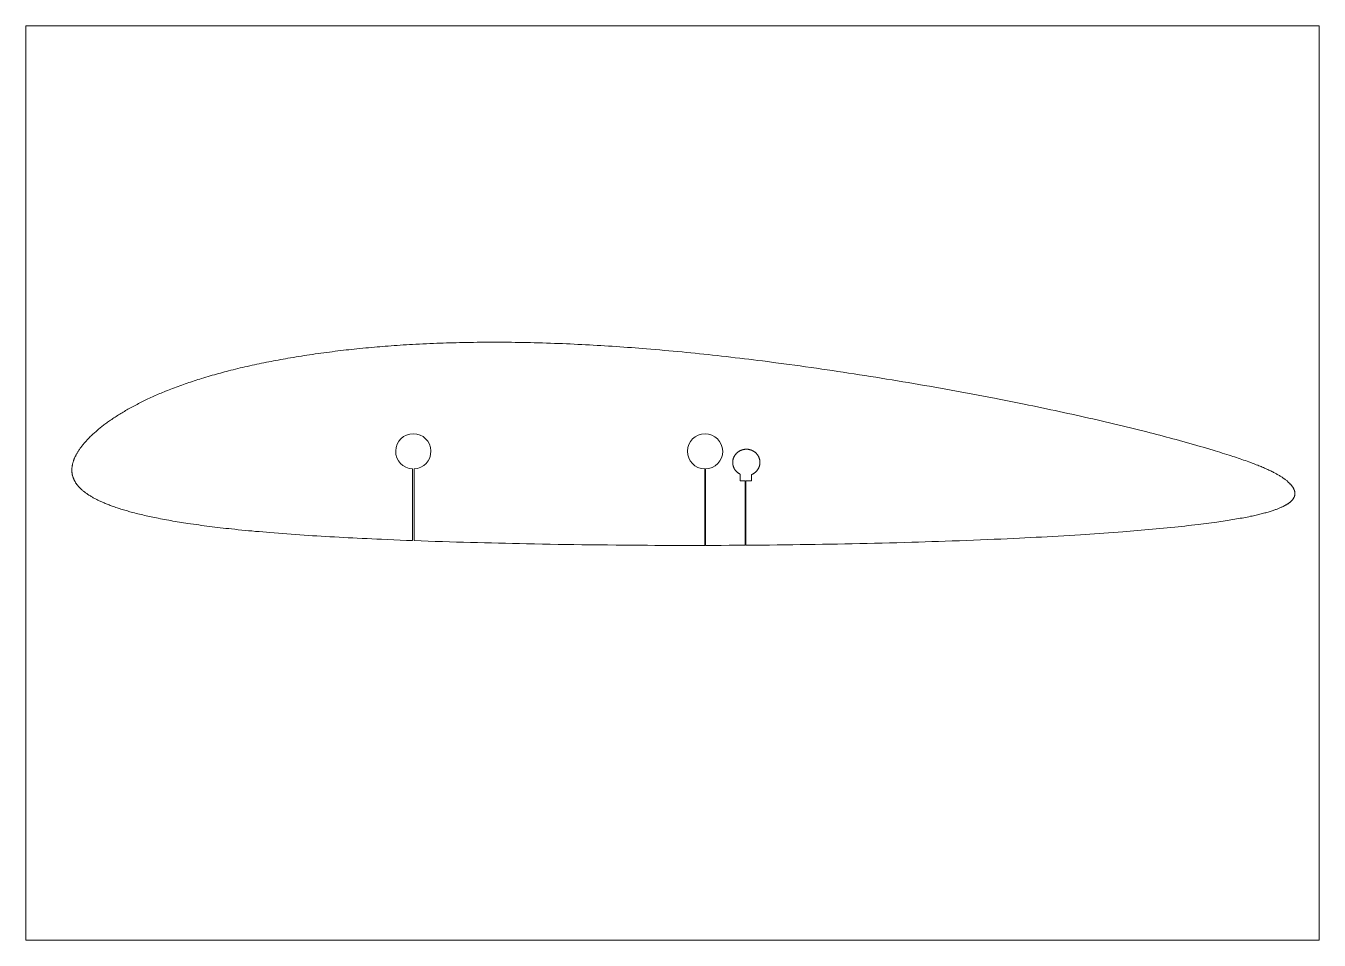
# Paper-space layout 'Sheet' of a CAD drawing. Header units: millimetres. Extents: x 0 to 594, y 0 to 420.
# The model-space entities are those that its viewports show. They can reach past a viewport. Long polylines and large blocks are cut down to what shows.
import ezdxf

# ---------------------------------------------------------------- set-up
doc = ezdxf.new("R2010")
doc.units = ezdxf.units.MM
doc.layers.add('Geometries', color=7, linetype='Continuous')

msp = doc.modelspace()

# ---------------------------------------------------------------- linework, layer by layer
at = {"layer": 'Geometries', "linetype": 'Continuous', "lineweight": 15}
for p, q in [((177.6, 183.56), (177.6, 216.46)), ((178.3, 216.46), (178.3, 183.53)), ((311.8, 181.34), (311.8, 216.45)), ((312.1, 216.45), (312.1, 181.34)), ((328.12, 210.96), (328.13, 214.04)), ((333.3, 213.87), (333.3, 210.96)), ((330.36, 210.96), (328.12, 210.96)), ((330.36, 210.96), (330.36, 181.42)), ((330.73, 181.42), (330.73, 210.96)), ((333.3, 210.96), (330.73, 210.96))]:
    msp.add_line(p, q, dxfattribs=at)
at = {"layer": 'Geometries', "linetype": 'Continuous', "lineweight": 15, "flags": 128}
for points in [[(21.6, 219.3), (21.67, 219.54), (21.75, 219.78), (21.82, 220.02), (21.9, 220.26), (21.99, 220.49), (22.08, 220.73), (22.17, 220.95), (22.26, 221.18), (22.35, 221.41), (22.46, 221.64), (22.56, 221.87), (22.67, 222.1), (22.78, 222.33), (22.89, 222.55), (23, 222.78), (23.12, 223), (23.26, 223.26), (23.41, 223.51), (23.55, 223.77), (23.7, 224.02), (23.85, 224.27), (24.01, 224.52), (24.2, 224.81), (24.39, 225.1), (24.58, 225.39), (24.78, 225.68), (24.98, 225.96), (25.19, 226.25), (25.4, 226.53), (25.61, 226.81), (25.83, 227.09), (26.04, 227.36), (26.26, 227.63), (26.48, 227.9), (26.7, 228.17), (26.97, 228.48), (27.24, 228.79), (27.51, 229.1), (27.79, 229.4), (28.07, 229.71), (28.35, 230.01), (28.66, 230.33), (28.97, 230.65), (29.29, 230.97), (29.61, 231.29), (29.93, 231.6), (30.26, 231.91), (30.59, 232.22), (30.95, 232.56), (31.32, 232.89), (31.69, 233.22), (32.06, 233.55), (32.43, 233.87), (32.81, 234.19), (33.19, 234.51), (33.57, 234.83), (33.95, 235.14), (34.34, 235.45), (34.72, 235.76), (35.1, 236.06), (35.48, 236.35), (35.87, 236.65), (36.29, 236.96), (36.71, 237.28), (37.13, 237.59), (37.56, 237.9), (37.98, 238.2), (38.41, 238.51), (38.92, 238.86), (39.43, 239.21), (39.94, 239.56), (40.45, 239.9), (40.98, 240.25), (41.51, 240.59), (42.04, 240.94), (42.57, 241.27), (43.11, 241.61), (43.64, 241.94), (44.18, 242.27), (44.72, 242.59), (45.26, 242.92), (45.81, 243.24), (46.35, 243.55), (46.9, 243.87), (47.45, 244.18), (48, 244.49), (48.61, 244.82), (49.22, 245.15), (49.83, 245.48), (50.44, 245.81), (51.06, 246.13), (51.68, 246.45), (52.31, 246.77), (52.93, 247.09), (53.56, 247.41), (54.19, 247.72), (54.83, 248.02), (55.46, 248.33), (56.09, 248.63), (56.76, 248.94), (57.43, 249.25), (58.1, 249.56), (58.77, 249.86), (59.44, 250.16), (60.12, 250.45), (60.79, 250.75), (61.47, 251.04), (62.15, 251.32), (62.83, 251.61), (63.51, 251.89), (64.19, 252.17), (64.99, 252.49), (65.8, 252.81), (66.61, 253.13), (67.42, 253.44), (68.24, 253.75), (69.07, 254.06), (69.9, 254.37), (70.73, 254.67), (71.56, 254.97), (72.38, 255.26), (73.2, 255.55), (74.02, 255.83), (74.84, 256.11), (75.68, 256.39), (76.52, 256.67), (77.36, 256.94), (78.2, 257.22), (79.05, 257.48), (79.89, 257.75), (80.74, 258.01), (81.71, 258.31), (82.69, 258.61), (83.67, 258.9), (84.65, 259.19), (85.64, 259.47), (86.62, 259.75), (87.6, 260.03), (88.51, 260.27), (89.41, 260.52), (90.32, 260.77), (91.22, 261.01), (92.13, 261.24), (93.03, 261.48), (94.12, 261.76), (95.21, 262.03), (96.31, 262.3), (97.4, 262.57), (98.49, 262.83), (99.57, 263.08), (100.64, 263.33), (101.72, 263.58), (102.8, 263.82), (103.89, 264.06), (104.99, 264.3), (106.09, 264.54), (107.19, 264.77), (108.29, 265), (109.37, 265.23), (110.46, 265.44), (111.54, 265.66), (112.62, 265.87), (113.73, 266.08), (114.84, 266.29), (115.95, 266.5), (117.05, 266.71), (118.16, 266.91), (119.27, 267.1), (120.38, 267.3), (121.62, 267.51), (122.86, 267.72), (124.09, 267.93), (125.33, 268.13), (126.57, 268.33), (127.81, 268.52), (129.05, 268.71), (130.29, 268.9), (131.59, 269.09), (132.89, 269.28), (134.2, 269.46), (135.5, 269.65), (136.8, 269.82), (138.1, 270), (139.41, 270.17), (140.71, 270.33), (142.02, 270.5), (143.32, 270.66), (144.63, 270.81), (145.93, 270.97), (147.16, 271.11), (148.4, 271.25), (149.63, 271.38), (150.86, 271.51), (152.09, 271.64), (153.42, 271.78), (154.75, 271.91), (156.08, 272.04), (157.41, 272.16), (158.74, 272.28), (160.07, 272.4), (161.33, 272.51), (162.58, 272.62), (163.83, 272.72), (165.09, 272.82), (166.35, 272.92), (167.75, 273.02), (169.15, 273.12), (170.55, 273.22), (171.95, 273.31), (173.36, 273.41), (174.76, 273.49), (176.16, 273.58), (177.57, 273.66), (179.17, 273.75), (180.77, 273.83), (182.38, 273.91), (183.98, 273.99), (185.59, 274.06), (187.19, 274.13), (188.8, 274.19), (190.27, 274.24), (191.74, 274.29), (193.21, 274.34), (194.68, 274.39), (196.16, 274.43), (197.63, 274.46), (199.23, 274.5), (200.84, 274.53), (202.45, 274.56), (204.05, 274.59), (205.66, 274.61), (207.26, 274.63), (208.87, 274.65), (210.64, 274.66), (212.4, 274.66), (214.17, 274.67), (215.94, 274.67), (217.7, 274.66), (219.47, 274.65), (221.24, 274.64), (223.01, 274.62), (224.77, 274.6), (226.54, 274.57), (228.27, 274.54), (230.01, 274.51), (231.74, 274.47), (233.48, 274.43), (235.35, 274.38), (237.23, 274.33), (239.1, 274.27), (240.97, 274.21), (242.84, 274.15), (244.72, 274.08), (246.48, 274.01), (248.25, 273.93), (250.01, 273.86), (251.78, 273.78), (253.54, 273.69), (255.31, 273.61), (257.07, 273.51), (258.84, 273.42), (260.6, 273.32), (262.37, 273.22), (264.1, 273.12), (265.83, 273.01), (267.56, 272.91), (269.29, 272.79), (271.06, 272.68), (272.82, 272.56), (274.58, 272.43), (276.34, 272.31), (278.11, 272.18), (279.84, 272.05), (281.57, 271.91), (283.3, 271.78), (285.03, 271.64), (287.09, 271.47), (289.15, 271.3), (291.2, 271.12), (293.26, 270.94), (295.32, 270.75), (297.38, 270.56), (299.37, 270.38), (301.37, 270.19), (303.36, 269.99), (305.35, 269.8), (307.35, 269.59), (309.34, 269.39), (311.33, 269.18), (313.32, 268.97), (315.41, 268.75), (317.5, 268.52), (319.58, 268.29), (321.67, 268.05), (323.76, 267.81), (325.84, 267.57), (327.92, 267.33), (330.01, 267.08), (332.09, 266.83), (334.18, 266.57), (336.26, 266.31), (338.34, 266.05), (340.8, 265.74), (343.25, 265.42), (345.7, 265.1), (348.15, 264.77), (350.65, 264.44), (353.15, 264.1), (355.64, 263.75), (358.13, 263.41), (360.63, 263.05), (363.08, 262.7), (365.53, 262.35), (367.97, 261.99), (370.42, 261.63), (372.92, 261.26), (375.41, 260.88), (377.91, 260.51), (380.4, 260.12), (382.9, 259.74), (385.39, 259.35), (387.89, 258.95), (390.37, 258.55), (392.86, 258.15), (395.35, 257.75), (397.83, 257.34), (400.32, 256.93), (402.76, 256.52), (405.19, 256.11), (407.63, 255.7), (410.07, 255.28), (412.56, 254.85), (415.05, 254.42), (417.53, 253.98), (420.02, 253.54), (422.5, 253.1), (424.99, 252.65), (427.47, 252.2), (429.95, 251.74), (432.44, 251.28), (434.92, 250.82), (437.4, 250.36), (439.88, 249.88), (442.36, 249.41), (444.83, 248.93), (447.11, 248.49), (449.38, 248.04), (451.65, 247.6), (453.92, 247.14), (456.18, 246.69), (458.45, 246.23), (460.51, 245.81), (462.56, 245.39), (464.62, 244.96), (466.67, 244.53), (468.73, 244.1), (470.78, 243.67), (472.72, 243.25), (474.65, 242.84), (476.59, 242.42), (478.52, 242), (480.45, 241.57), (482.38, 241.15), (484.32, 240.72), (486.25, 240.28), (488.18, 239.85), (490.11, 239.41), (492, 238.97), (493.9, 238.53), (495.79, 238.09), (497.68, 237.65), (499.61, 237.19), (501.53, 236.73), (503.46, 236.27), (505.38, 235.8), (507.3, 235.33), (509.19, 234.87), (511.07, 234.4), (512.96, 233.93), (514.84, 233.45), (516.35, 233.07), (517.86, 232.68), (519.36, 232.29), (520.87, 231.9), (522.37, 231.5), (523.85, 231.11), (525.32, 230.72), (526.8, 230.32), (528.27, 229.92), (529.86, 229.49), (531.45, 229.05), (533.04, 228.61), (534.63, 228.16), (536.22, 227.72), (537.8, 227.26), (539.3, 226.83), (540.79, 226.4), (542.28, 225.96), (543.77, 225.52), (545.26, 225.07), (546.32, 224.75), (547.39, 224.43), (548.45, 224.1), (549.51, 223.77), (550.57, 223.44), (551.63, 223.11), (552.69, 222.77), (553.52, 222.5), (554.35, 222.23), (555.18, 221.96), (556, 221.69), (556.83, 221.41), (557.66, 221.13), (558.48, 220.85), (559.31, 220.56), (560.13, 220.27), (560.95, 219.98), (561.77, 219.68), (562.58, 219.38), (563.23, 219.15), (563.87, 218.9), (564.5, 218.66), (565.14, 218.41), (565.78, 218.16), (566.31, 217.95), (566.84, 217.74), (567.37, 217.52), (567.89, 217.3), (568.42, 217.08), (568.94, 216.85), (569.43, 216.64), (569.92, 216.42), (570.41, 216.19), (570.9, 215.97), (571.39, 215.74), (571.82, 215.53), (572.25, 215.32), (572.67, 215.1), (573.1, 214.88), (573.43, 214.71), (573.76, 214.53), (574.1, 214.35), (574.43, 214.17), (574.76, 213.98), (575.09, 213.79), (575.42, 213.6), (575.75, 213.4), (576.08, 213.2), (576.41, 213), (576.73, 212.79), (576.98, 212.62), (577.23, 212.46), (577.48, 212.29), (577.73, 212.11), (577.97, 211.94), (578.21, 211.76), (578.45, 211.59), (578.68, 211.4), (578.91, 211.22), (579.1, 211.07), (579.28, 210.92), (579.46, 210.77), (579.64, 210.61), (579.81, 210.45), (579.98, 210.3), (580.15, 210.14), (580.32, 209.97), (580.48, 209.81)], [(328.13, 214.04), (328, 214.1), (327.88, 214.16), (327.75, 214.23), (327.63, 214.31), (327.5, 214.38), (327.38, 214.46), (327.25, 214.55), (327.14, 214.63), (327.02, 214.71), (326.91, 214.8), (326.79, 214.9), (326.68, 215), (326.57, 215.1), (326.47, 215.19), (326.38, 215.28), (326.29, 215.38), (326.19, 215.48), (326.1, 215.58), (326.01, 215.69), (325.92, 215.8), (325.85, 215.9), (325.77, 216), (325.69, 216.11), (325.62, 216.22), (325.54, 216.34), (325.47, 216.45), (325.4, 216.58), (325.33, 216.72), (325.26, 216.85), (325.19, 216.99), (325.13, 217.13), (325.07, 217.27), (325.01, 217.42), (324.96, 217.56), (324.91, 217.71), (324.87, 217.84), (324.84, 217.98), (324.8, 218.12), (324.77, 218.26), (324.74, 218.4), (324.72, 218.54), (324.7, 218.68), (324.68, 218.83), (324.67, 218.97), (324.66, 219.12), (324.65, 219.27), (324.65, 219.41), (324.65, 219.56), (324.65, 219.71), (324.66, 219.86), (324.67, 220.01), (324.69, 220.16), (324.71, 220.32), (324.74, 220.48), (324.77, 220.63), (324.8, 220.78), (324.84, 220.94), (324.88, 221.08), (324.92, 221.21), (324.96, 221.35), (325.01, 221.48), (325.06, 221.62), (325.12, 221.75), (325.17, 221.87), (325.23, 222), (325.29, 222.12), (325.35, 222.24), (325.41, 222.35), (325.49, 222.48), (325.57, 222.61), (325.65, 222.73), (325.73, 222.85), (325.82, 222.97), (325.9, 223.09), (326, 223.2), (326.09, 223.32), (326.18, 223.43), (326.28, 223.53), (326.38, 223.63), (326.48, 223.74), (326.59, 223.83), (326.69, 223.93), (326.8, 224.02), (326.9, 224.11), (327.02, 224.2), (327.13, 224.28), (327.25, 224.37), (327.37, 224.45), (327.49, 224.52), (327.6, 224.6), (327.73, 224.67), (327.86, 224.74), (328, 224.81), (328.13, 224.88), (328.26, 224.94), (328.39, 225), (328.52, 225.05), (328.64, 225.1), (328.77, 225.15), (328.9, 225.19), (329.03, 225.23), (329.16, 225.27), (329.29, 225.3), (329.42, 225.34), (329.54, 225.36), (329.67, 225.39), (329.81, 225.42), (329.96, 225.44), (330.1, 225.46), (330.24, 225.48), (330.38, 225.49), (330.51, 225.5), (330.64, 225.51), (330.76, 225.51), (330.89, 225.51), (331.01, 225.51), (331.13, 225.51), (331.27, 225.5), (331.41, 225.49), (331.55, 225.48), (331.69, 225.47), (331.84, 225.45), (331.99, 225.42), (332.14, 225.4), (332.28, 225.37), (332.42, 225.34), (332.56, 225.3), (332.71, 225.26), (332.85, 225.22), (333, 225.17), (333.12, 225.12), (333.25, 225.08), (333.38, 225.03), (333.5, 224.97), (333.63, 224.92), (333.76, 224.85), (333.89, 224.79), (334, 224.73), (334.12, 224.66), (334.23, 224.59), (334.35, 224.52), (334.46, 224.45), (334.58, 224.37), (334.7, 224.28), (334.82, 224.19), (334.94, 224.1), (335.06, 224), (335.18, 223.89), (335.3, 223.79), (335.41, 223.68), (335.52, 223.57), (335.63, 223.45), (335.72, 223.35), (335.81, 223.24), (335.9, 223.12), (335.99, 223.01), (336.08, 222.89), (336.16, 222.77), (336.24, 222.65), (336.32, 222.53), (336.39, 222.4), (336.46, 222.27), (336.53, 222.14), (336.6, 222.01), (336.66, 221.87), (336.72, 221.73), (336.78, 221.6), (336.83, 221.46), (336.88, 221.31), (336.93, 221.16), (336.97, 221.01), (337.01, 220.85), (337.04, 220.7), (337.08, 220.54), (337.1, 220.4), (337.12, 220.26), (337.14, 220.12), (337.15, 219.98), (337.16, 219.84), (337.17, 219.69), (337.17, 219.56), (337.17, 219.43), (337.17, 219.29), (337.17, 219.16), (337.16, 219.03), (337.15, 218.88), (337.13, 218.73), (337.11, 218.59), (337.08, 218.44), (337.06, 218.3), (337.03, 218.16), (336.99, 218.02), (336.96, 217.88), (336.91, 217.74), (336.87, 217.61), (336.82, 217.47), (336.78, 217.34), (336.72, 217.21), (336.67, 217.08), (336.61, 216.96), (336.55, 216.84), (336.48, 216.71), (336.42, 216.58), (336.35, 216.46), (336.27, 216.34), (336.2, 216.23), (336.12, 216.11), (336.04, 215.99), (335.95, 215.87), (335.86, 215.76), (335.77, 215.65), (335.67, 215.54), (335.58, 215.44), (335.49, 215.34), (335.39, 215.24), (335.29, 215.14), (335.19, 215.05), (335.09, 214.96), (334.99, 214.88), (334.89, 214.79), (334.79, 214.71), (334.68, 214.64), (334.58, 214.56), (334.46, 214.48), (334.34, 214.4), (334.22, 214.33), (334.1, 214.26), (333.98, 214.19), (333.86, 214.13), (333.75, 214.07), (333.63, 214.02), (333.52, 213.97), (333.41, 213.92), (333.3, 213.87)], [(177.6, 183.56), (174.76, 183.66), (171.92, 183.77), (169.08, 183.89), (166.23, 184.01), (163.39, 184.13), (161.16, 184.22), (158.93, 184.33), (156.69, 184.43), (154.46, 184.53), (152.23, 184.64), (150.13, 184.75), (148.03, 184.86), (145.93, 184.97), (143.83, 185.08), (141.73, 185.2), (139.63, 185.32), (137.66, 185.43), (135.68, 185.55), (133.7, 185.67), (131.72, 185.79), (129.74, 185.92), (127.76, 186.05), (125.79, 186.19), (123.81, 186.32), (121.83, 186.47), (119.86, 186.61), (117.91, 186.76), (115.97, 186.91), (114.03, 187.06), (112.09, 187.22), (110.45, 187.36), (108.8, 187.5), (107.15, 187.65), (105.51, 187.79), (103.86, 187.95), (102.22, 188.1), (100.67, 188.25), (99.12, 188.4), (97.57, 188.56), (96.02, 188.72), (94.47, 188.89), (93.18, 189.03), (91.89, 189.17), (90.6, 189.31), (89.31, 189.46), (88.02, 189.62), (86.74, 189.77), (85.52, 189.92), (84.31, 190.07), (83.09, 190.23), (81.88, 190.39), (80.67, 190.55), (79.42, 190.72), (78.17, 190.89), (76.92, 191.07), (75.67, 191.25), (74.42, 191.44), (73.44, 191.59), (72.46, 191.74), (71.49, 191.89), (70.51, 192.05), (69.53, 192.21), (68.55, 192.37), (67.57, 192.54), (66.6, 192.71), (65.62, 192.88), (64.65, 193.06), (63.69, 193.23), (62.73, 193.41), (61.78, 193.6), (60.82, 193.78), (60.01, 193.95), (59.2, 194.11), (58.39, 194.28), (57.59, 194.45), (56.78, 194.62), (55.97, 194.8), (55.21, 194.97), (54.45, 195.14), (53.69, 195.32), (52.94, 195.5), (52.18, 195.68), (51.42, 195.87), (50.67, 196.06), (49.91, 196.25), (49.16, 196.45), (48.41, 196.65), (47.82, 196.81), (47.23, 196.98), (46.64, 197.15), (46.05, 197.31), (45.46, 197.49), (44.86, 197.67), (44.26, 197.85), (43.65, 198.04), (43.05, 198.23), (42.45, 198.42), (41.86, 198.62), (41.28, 198.81), (40.69, 199.02), (40.11, 199.22), (39.64, 199.39), (39.18, 199.56), (38.71, 199.73), (38.25, 199.91), (37.79, 200.09), (37.33, 200.27), (36.88, 200.45), (36.43, 200.63), (35.98, 200.82), (35.6, 200.98), (35.23, 201.15), (34.85, 201.32), (34.47, 201.49), (34.1, 201.66), (33.72, 201.83), (33.37, 202), (33.02, 202.17), (32.67, 202.35), (32.33, 202.52), (31.98, 202.7), (31.64, 202.88), (31.29, 203.07), (30.95, 203.26), (30.61, 203.45), (30.28, 203.64), (29.95, 203.84), (29.62, 204.04), (29.29, 204.24), (28.97, 204.44), (28.71, 204.62), (28.45, 204.79), (28.18, 204.97), (27.93, 205.15), (27.67, 205.33), (27.42, 205.51), (27.17, 205.7), (26.93, 205.89), (26.68, 206.08), (26.44, 206.27), (26.2, 206.47), (25.97, 206.67), (25.73, 206.88), (25.55, 207.04), (25.37, 207.2), (25.2, 207.37), (25.02, 207.54), (24.85, 207.72), (24.67, 207.89), (24.5, 208.07), (24.33, 208.26), (24.17, 208.44), (24.01, 208.62), (23.85, 208.81), (23.7, 209), (23.55, 209.19), (23.43, 209.34), (23.31, 209.5), (23.2, 209.66), (23.09, 209.82), (22.98, 209.98), (22.87, 210.14), (22.77, 210.3), (22.67, 210.46), (22.58, 210.63), (22.48, 210.8), (22.39, 210.97), (22.29, 211.15), (22.21, 211.33), (22.12, 211.5), (22.04, 211.68), (21.96, 211.86), (21.89, 212.05), (21.81, 212.24), (21.74, 212.43), (21.67, 212.63), (21.6, 212.82), (21.54, 213.02), (21.49, 213.22), (21.43, 213.42), (21.38, 213.62), (21.34, 213.82), (21.3, 214.02), (21.26, 214.22), (21.23, 214.43), (21.2, 214.62), (21.18, 214.81), (21.16, 215), (21.14, 215.2), (21.13, 215.39), (21.12, 215.6), (21.12, 215.8), (21.12, 216.01), (21.12, 216.22), (21.13, 216.42), (21.14, 216.63), (21.15, 216.82), (21.17, 217.02), (21.19, 217.21), (21.22, 217.4), (21.24, 217.6), (21.27, 217.81), (21.31, 218.03), (21.35, 218.24), (21.4, 218.45), (21.44, 218.67), (21.49, 218.88), (21.55, 219.09), (21.6, 219.3)], [(580.48, 209.81), (580.61, 209.68), (580.74, 209.54), (580.87, 209.4), (580.99, 209.27), (581.11, 209.12), (581.23, 208.99), (581.34, 208.84), (581.46, 208.7), (581.57, 208.55), (581.66, 208.42), (581.76, 208.29), (581.85, 208.15), (581.94, 208.02), (582.02, 207.88), (582.11, 207.74), (582.19, 207.59), (582.26, 207.45), (582.33, 207.32), (582.39, 207.19), (582.45, 207.05), (582.51, 206.92), (582.56, 206.78), (582.61, 206.65), (582.66, 206.51), (582.7, 206.38), (582.74, 206.24), (582.77, 206.13), (582.79, 206.02), (582.81, 205.9), (582.83, 205.79), (582.85, 205.68), (582.86, 205.56), (582.87, 205.45), (582.88, 205.34), (582.88, 205.23), (582.88, 205.1), (582.88, 204.98), (582.87, 204.86), (582.86, 204.74), (582.85, 204.62), (582.83, 204.5), (582.81, 204.39), (582.78, 204.27), (582.76, 204.16), (582.73, 204.05), (582.69, 203.94), (582.65, 203.82), (582.61, 203.7), (582.56, 203.58), (582.51, 203.46), (582.45, 203.35), (582.39, 203.23), (582.33, 203.12), (582.27, 203.01), (582.19, 202.89), (582.11, 202.77), (582.03, 202.65), (581.94, 202.53), (581.85, 202.41), (581.76, 202.3), (581.67, 202.19), (581.56, 202.06), (581.45, 201.95), (581.34, 201.83), (581.22, 201.72), (581.11, 201.61)], [(581.11, 201.61), (580.96, 201.47), (580.81, 201.34), (580.67, 201.22), (580.52, 201.09), (580.36, 200.97), (580.21, 200.86), (580.05, 200.74), (579.88, 200.62), (579.7, 200.5), (579.52, 200.38), (579.34, 200.26), (579.16, 200.15), (578.95, 200.02), (578.74, 199.9), (578.53, 199.79), (578.32, 199.67), (578.11, 199.56), (577.9, 199.45), (577.68, 199.34), (577.47, 199.23), (577.18, 199.09), (576.89, 198.96), (576.6, 198.83), (576.3, 198.7), (576.01, 198.57), (575.71, 198.45), (575.37, 198.3), (575.02, 198.16), (574.66, 198.03), (574.31, 197.9), (573.95, 197.77), (573.59, 197.64), (573.23, 197.51), (572.87, 197.39), (572.5, 197.27), (572.02, 197.11), (571.54, 196.96), (571.06, 196.82), (570.55, 196.66), (570.03, 196.51), (569.51, 196.37), (568.99, 196.22), (568.47, 196.09), (567.92, 195.94), (567.37, 195.8), (566.81, 195.66), (566.26, 195.53), (565.7, 195.4), (565.15, 195.27), (564.49, 195.12), (563.83, 194.97), (563.18, 194.83), (562.52, 194.69), (561.73, 194.53), (560.95, 194.37), (560.16, 194.21), (559.38, 194.06), (558.59, 193.92), (557.8, 193.77), (556.94, 193.62), (556.08, 193.47), (555.22, 193.32), (554.36, 193.18), (553.5, 193.04), (552.63, 192.9), (551.77, 192.76), (550.82, 192.62), (549.87, 192.47), (548.92, 192.33), (547.97, 192.2), (547.01, 192.06), (545.8, 191.89), (544.59, 191.73), (543.37, 191.57), (542.15, 191.41), (540.94, 191.26), (539.72, 191.11), (538.5, 190.96), (536.96, 190.77), (535.41, 190.59), (533.85, 190.42), (532.3, 190.24), (530.75, 190.08), (529.2, 189.91), (527.65, 189.75), (525.94, 189.57), (524.23, 189.4), (522.53, 189.24), (520.82, 189.07), (519.11, 188.91), (517.4, 188.76), (515.69, 188.6), (513.98, 188.45), (512.27, 188.3), (510.56, 188.16), (508.88, 188.02), (507.2, 187.88), (505.52, 187.75), (503.84, 187.61), (501.66, 187.45), (499.48, 187.28), (497.3, 187.12), (495.13, 186.96), (492.95, 186.81), (490.81, 186.66), (488.67, 186.52), (486.52, 186.38), (484.38, 186.24), (481.83, 186.08), (479.29, 185.92), (476.74, 185.77), (474.19, 185.62), (471.64, 185.47), (469.09, 185.33), (466.54, 185.19), (463.98, 185.06), (461.43, 184.92), (458.88, 184.79), (456.33, 184.67), (453.78, 184.55), (450.77, 184.4), (447.77, 184.27), (444.76, 184.13), (441.75, 184.01), (438.5, 183.87), (435.26, 183.74), (432.01, 183.61), (428.76, 183.49), (425.51, 183.37), (422.26, 183.26), (419.2, 183.15), (416.14, 183.05), (413.07, 182.95), (410.01, 182.86), (406.95, 182.77), (403.53, 182.67), (400.11, 182.58), (396.69, 182.49), (393.27, 182.4), (389.85, 182.32), (386.43, 182.24), (383.01, 182.16), (379.59, 182.09), (376.17, 182.02), (372.75, 181.95), (369.33, 181.89), (365.91, 181.83), (362.49, 181.78), (359.07, 181.73), (355.65, 181.68), (352.23, 181.63), (348.64, 181.59), (345.06, 181.55), (341.48, 181.51), (337.89, 181.48), (334.31, 181.45), (330.73, 181.42)], [(311.8, 181.34), (307.81, 181.33), (303.82, 181.33), (299.83, 181.34), (295.83, 181.34), (292.39, 181.35), (288.95, 181.36), (285.51, 181.38), (282.07, 181.4), (278.63, 181.42), (275.19, 181.45), (271.13, 181.48), (267.08, 181.52), (263.02, 181.56), (258.97, 181.61), (255.35, 181.65), (251.73, 181.7), (248.11, 181.76), (244.49, 181.81), (240.87, 181.87), (237.25, 181.94), (233.63, 182.01), (230.01, 182.08), (226.76, 182.14), (223.52, 182.21), (220.28, 182.29), (217.03, 182.36), (213.79, 182.44), (210.6, 182.53), (207.42, 182.61), (204.23, 182.7), (201.05, 182.79), (197.8, 182.88), (194.55, 182.98), (191.3, 183.09), (188.05, 183.19), (184.8, 183.3), (181.55, 183.41), (178.3, 183.53)], [(330.36, 181.42), (326.71, 181.4), (323.06, 181.38), (319.41, 181.36), (315.75, 181.35), (312.1, 181.34)]]:
    msp.add_lwpolyline(points, dxfattribs=at)
at = {"layer": 'Geometries', "linetype": 'Continuous', "lineweight": 15}
for centre, start, end in [((177.95, 224.55), 272.47651, 267.52349), ((311.95, 224.55), 271.06109, 268.93891)]:
    msp.add_arc(centre, 8.1, start, end, dxfattribs=at)

psp = doc.layouts.new('Sheet')

# ---------------------------------------------------------------- viewports
at = {"layer": '0'}
psp.add_viewport(center=(297, 210), size=(594, 420), view_center_point=(297, 210), view_height=420, dxfattribs=at)

doc.saveas('drawing.dxf')
